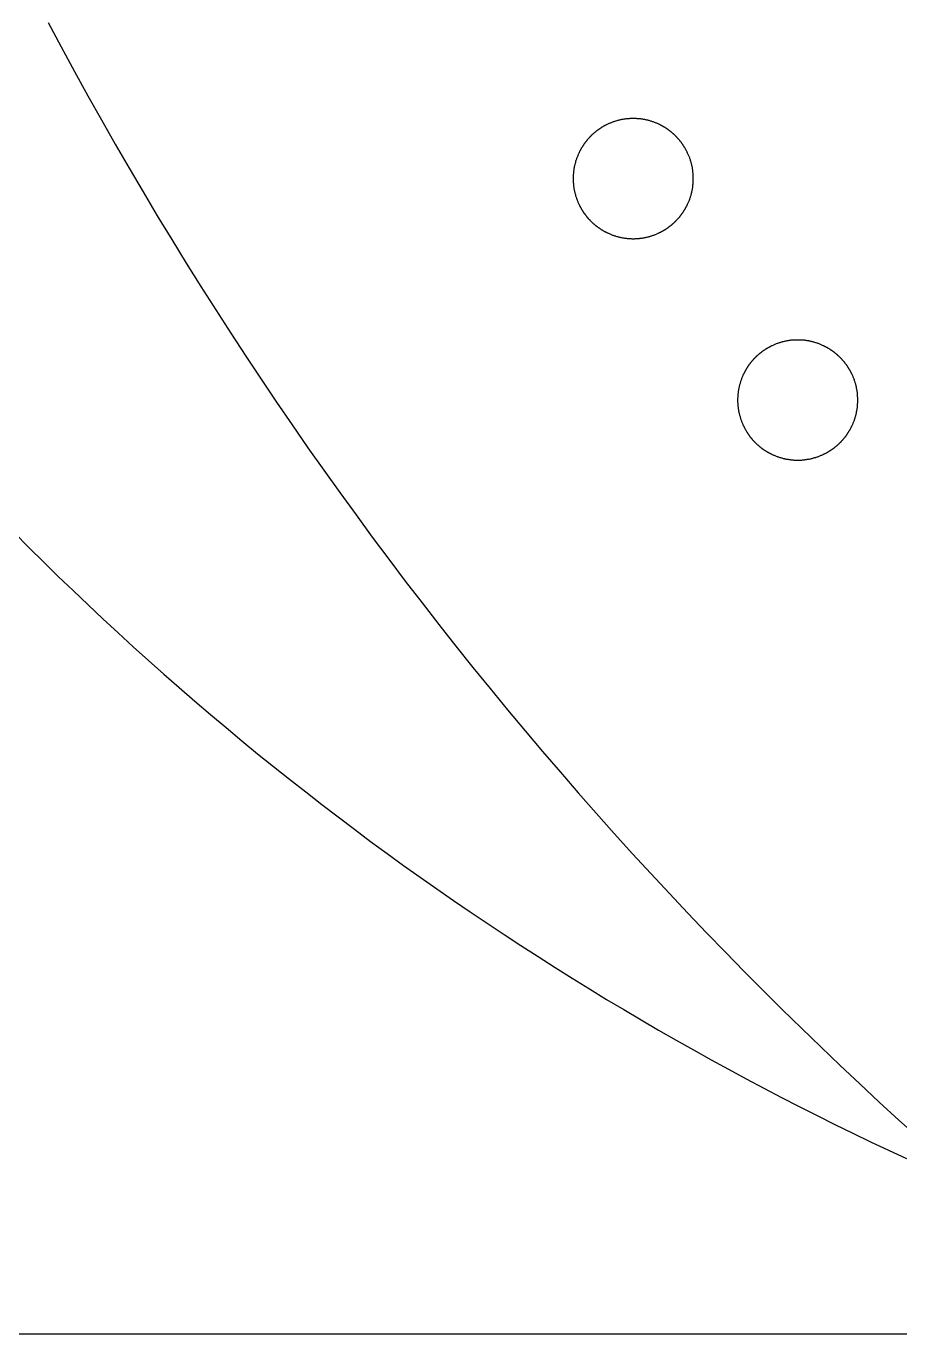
# Model space of a CAD drawing. Extents: x -111 to 2985, y -118 to 122.
# Drawn here: x -80.28 to -71.81, y -73.7 to -61.02 of the extents above; entities that cross this region are included whole.
import ezdxf

# ---------------------------------------------------------------- set-up
doc = ezdxf.new("R2010")
doc.units = 0
doc.layers.add('LAYER_03', color=5, linetype='CONTINUOUS')

msp = doc.modelspace()

# ---------------------------------------------------------------- linework, layer by layer
at = {"layer": 'LAYER_03'}
for points in [[(-110.839, -73.699), (-31.256, -73.699), (-31.256, -42.31)], [(-80.071, -60.984), (-79.944, -61.221), (-79.816, -61.458), (-79.686, -61.694), (-79.554, -61.929), (-79.421, -62.163), (-79.286, -62.396), (-79.15, -62.627), (-79.012, -62.858), (-78.872, -63.088), (-78.731, -63.317), (-78.589, -63.544), (-78.445, -63.771), (-78.3, -63.997), (-78.153, -64.221), (-78.004, -64.444), (-77.855, -64.666), (-77.704, -64.887), (-77.551, -65.107), (-77.397, -65.325), (-77.242, -65.543), (-77.085, -65.759), (-76.927, -65.974), (-76.767, -66.188), (-76.607, -66.4), (-76.445, -66.611), (-76.281, -66.821), (-76.117, -67.03), (-75.951, -67.237), (-75.784, -67.443), (-75.615, -67.648), (-75.446, -67.852), (-75.275, -68.054), (-75.103, -68.254), (-74.929, -68.454), (-74.755, -68.652), (-74.58, -68.848), (-74.403, -69.044), (-74.225, -69.237), (-74.046, -69.43), (-73.866, -69.621), (-73.685, -69.811), (-73.503, -69.999), (-73.32, -70.185), (-73.136, -70.371), (-72.951, -70.555), (-72.765, -70.737), (-72.577, -70.918), (-72.389, -71.097), (-72.2, -71.275), (-72.01, -71.452), (-71.82, -71.627), (-71.628, -71.8)], [(-80.398, -65.934), (-80.257, -66.075), (-80.115, -66.215), (-79.973, -66.355), (-79.829, -66.493), (-79.684, -66.631), (-79.539, -66.767), (-79.393, -66.902), (-79.246, -67.037), (-79.098, -67.17), (-78.949, -67.302), (-78.799, -67.433), (-78.649, -67.564), (-78.497, -67.693), (-78.345, -67.821), (-78.192, -67.948), (-78.039, -68.074), (-77.884, -68.198), (-77.729, -68.322), (-77.573, -68.445), (-77.417, -68.566), (-77.259, -68.686), (-77.101, -68.806), (-76.943, -68.924), (-76.783, -69.041), (-76.623, -69.157), (-76.462, -69.271), (-76.301, -69.385), (-76.139, -69.497), (-75.977, -69.608), (-75.813, -69.718), (-75.649, -69.827), (-75.485, -69.935), (-75.32, -70.041), (-75.155, -70.147), (-74.988, -70.251), (-74.822, -70.354), (-74.655, -70.456), (-74.487, -70.556), (-74.319, -70.655), (-74.15, -70.754), (-73.981, -70.851), (-73.812, -70.946), (-73.642, -71.041), (-73.471, -71.134), (-73.301, -71.226), (-73.129, -71.317), (-72.958, -71.407), (-72.786, -71.495), (-72.613, -71.582), (-72.441, -71.668), (-72.268, -71.753), (-72.094, -71.836), (-71.92, -71.919), (-71.746, -72)]]:
    msp.add_lwpolyline(points, dxfattribs=at)
for points in [[(-73.814, -62.498), (-73.814, -62.492), (-73.814, -62.485), (-73.814, -62.479), (-73.814, -62.472), (-73.815, -62.465), (-73.815, -62.459), (-73.816, -62.452), (-73.816, -62.446), (-73.817, -62.439), (-73.817, -62.432), (-73.818, -62.426), (-73.819, -62.419), (-73.82, -62.412), (-73.821, -62.405), (-73.822, -62.399), (-73.823, -62.392), (-73.825, -62.385), (-73.826, -62.378), (-73.828, -62.372), (-73.829, -62.365), (-73.831, -62.358), (-73.832, -62.351), (-73.834, -62.344), (-73.836, -62.338), (-73.838, -62.331), (-73.84, -62.324), (-73.842, -62.317), (-73.845, -62.311), (-73.847, -62.304), (-73.849, -62.297), (-73.852, -62.29), (-73.855, -62.284), (-73.857, -62.277), (-73.86, -62.27), (-73.863, -62.263), (-73.866, -62.257), (-73.869, -62.25), (-73.871, -62.247), (-73.872, -62.244), (-73.874, -62.24), (-73.875, -62.237), (-73.877, -62.234), (-73.879, -62.23), (-73.881, -62.227), (-73.882, -62.224), (-73.884, -62.221), (-73.886, -62.217), (-73.888, -62.214), (-73.889, -62.211), (-73.891, -62.208), (-73.893, -62.204), (-73.895, -62.201), (-73.897, -62.198), (-73.899, -62.195), (-73.901, -62.192), (-73.903, -62.189), (-73.905, -62.185), (-73.907, -62.182), (-73.909, -62.179), (-73.911, -62.176), (-73.913, -62.173), (-73.915, -62.17), (-73.917, -62.167), (-73.919, -62.164), (-73.921, -62.161), (-73.924, -62.158), (-73.926, -62.155), (-73.928, -62.152), (-73.93, -62.149), (-73.932, -62.146), (-73.935, -62.143), (-73.937, -62.14), (-73.939, -62.137), (-73.942, -62.134), (-73.944, -62.131), (-73.946, -62.128), (-73.949, -62.125), (-73.951, -62.122), (-73.954, -62.119), (-73.956, -62.116), (-73.959, -62.113), (-73.961, -62.111), (-73.964, -62.108), (-73.966, -62.105), (-73.969, -62.102), (-73.971, -62.1), (-73.974, -62.097), (-73.976, -62.094), (-73.979, -62.091), (-73.982, -62.089), (-73.984, -62.086), (-73.987, -62.083), (-73.99, -62.081), (-73.992, -62.078), (-73.995, -62.075), (-73.998, -62.073), (-74.001, -62.07), (-74.003, -62.068), (-74.006, -62.065), (-74.009, -62.063), (-74.012, -62.06), (-74.015, -62.058), (-74.018, -62.055), (-74.02, -62.053), (-74.023, -62.05), (-74.026, -62.048), (-74.029, -62.046), (-74.032, -62.043), (-74.035, -62.041), (-74.038, -62.039), (-74.041, -62.036), (-74.044, -62.034), (-74.047, -62.032), (-74.05, -62.03), (-74.053, -62.027), (-74.056, -62.025), (-74.059, -62.023), (-74.062, -62.021), (-74.065, -62.019), (-74.068, -62.017), (-74.071, -62.014), (-74.074, -62.012), (-74.078, -62.01), (-74.081, -62.008), (-74.084, -62.006), (-74.087, -62.004), (-74.09, -62.002), (-74.093, -62), (-74.096, -61.998), (-74.1, -61.997), (-74.103, -61.995), (-74.106, -61.993), (-74.109, -61.991), (-74.113, -61.989), (-74.116, -61.987), (-74.119, -61.986), (-74.122, -61.984), (-74.126, -61.982), (-74.129, -61.98), (-74.132, -61.979), (-74.135, -61.977), (-74.139, -61.975), (-74.142, -61.974), (-74.145, -61.972), (-74.149, -61.971), (-74.155, -61.968), (-74.162, -61.965), (-74.169, -61.962), (-74.175, -61.959), (-74.182, -61.956), (-74.189, -61.954), (-74.195, -61.951), (-74.202, -61.949), (-74.209, -61.946), (-74.216, -61.944), (-74.222, -61.942), (-74.229, -61.94), (-74.236, -61.938), (-74.243, -61.936), (-74.25, -61.934), (-74.256, -61.932), (-74.263, -61.931), (-74.27, -61.929), (-74.277, -61.928), (-74.284, -61.926), (-74.29, -61.925), (-74.297, -61.924), (-74.304, -61.923), (-74.311, -61.922), (-74.317, -61.921), (-74.324, -61.92), (-74.331, -61.919), (-74.337, -61.918), (-74.344, -61.918), (-74.351, -61.917), (-74.357, -61.917), (-74.364, -61.916), (-74.37, -61.916), (-74.377, -61.916), (-74.383, -61.915), (-74.39, -61.915), (-74.396, -61.915), (-74.403, -61.915), (-74.409, -61.915), (-74.416, -61.916), (-74.422, -61.916), (-74.429, -61.916), (-74.436, -61.917), (-74.442, -61.917), (-74.449, -61.918), (-74.455, -61.918), (-74.462, -61.919), (-74.469, -61.92), (-74.475, -61.921), (-74.482, -61.922), (-74.489, -61.923), (-74.496, -61.924), (-74.502, -61.925), (-74.509, -61.926), (-74.516, -61.928), (-74.523, -61.929), (-74.53, -61.931), (-74.536, -61.932), (-74.543, -61.934), (-74.55, -61.936), (-74.557, -61.938), (-74.564, -61.94), (-74.57, -61.942), (-74.577, -61.944), (-74.584, -61.946), (-74.591, -61.949), (-74.597, -61.951), (-74.604, -61.954), (-74.611, -61.956), (-74.618, -61.959), (-74.624, -61.962), (-74.631, -61.965), (-74.638, -61.968), (-74.644, -61.971), (-74.648, -61.972), (-74.651, -61.974), (-74.654, -61.975), (-74.657, -61.977), (-74.661, -61.979), (-74.664, -61.98), (-74.667, -61.982), (-74.671, -61.984), (-74.674, -61.986), (-74.677, -61.987), (-74.68, -61.989), (-74.684, -61.991), (-74.687, -61.993), (-74.69, -61.995), (-74.693, -61.997), (-74.696, -61.998), (-74.699, -62), (-74.703, -62.002), (-74.706, -62.004), (-74.709, -62.006), (-74.712, -62.008), (-74.715, -62.01), (-74.718, -62.012), (-74.721, -62.014), (-74.725, -62.017), (-74.728, -62.019), (-74.731, -62.021), (-74.734, -62.023), (-74.737, -62.025), (-74.74, -62.027), (-74.743, -62.03), (-74.746, -62.032), (-74.749, -62.034), (-74.752, -62.036), (-74.755, -62.039), (-74.758, -62.041), (-74.761, -62.043), (-74.764, -62.046), (-74.767, -62.048), (-74.769, -62.05), (-74.772, -62.053), (-74.775, -62.055), (-74.778, -62.058), (-74.781, -62.06), (-74.784, -62.063), (-74.787, -62.065), (-74.789, -62.068), (-74.792, -62.07), (-74.795, -62.073), (-74.798, -62.075), (-74.8, -62.078), (-74.803, -62.081), (-74.806, -62.083), (-74.808, -62.086), (-74.811, -62.089), (-74.814, -62.091), (-74.816, -62.094), (-74.819, -62.097), (-74.822, -62.1), (-74.824, -62.102), (-74.827, -62.105), (-74.829, -62.108), (-74.832, -62.111), (-74.834, -62.113), (-74.837, -62.116), (-74.839, -62.119), (-74.842, -62.122), (-74.844, -62.125), (-74.846, -62.128), (-74.849, -62.131), (-74.851, -62.134), (-74.853, -62.137), (-74.856, -62.14), (-74.858, -62.143), (-74.86, -62.146), (-74.863, -62.149), (-74.865, -62.152), (-74.867, -62.155), (-74.869, -62.158), (-74.871, -62.161), (-74.874, -62.164), (-74.876, -62.167), (-74.878, -62.17), (-74.88, -62.173), (-74.882, -62.176), (-74.884, -62.179), (-74.886, -62.182), (-74.888, -62.185), (-74.89, -62.189), (-74.892, -62.192), (-74.894, -62.195), (-74.896, -62.198), (-74.898, -62.201), (-74.9, -62.204), (-74.902, -62.208), (-74.903, -62.211), (-74.905, -62.214), (-74.907, -62.217), (-74.909, -62.221), (-74.911, -62.224), (-74.912, -62.227), (-74.914, -62.23), (-74.916, -62.234), (-74.917, -62.237), (-74.919, -62.24), (-74.921, -62.244), (-74.922, -62.247), (-74.924, -62.25), (-74.927, -62.257), (-74.93, -62.263), (-74.933, -62.27), (-74.935, -62.277), (-74.938, -62.284), (-74.941, -62.29), (-74.943, -62.297), (-74.946, -62.304), (-74.948, -62.311), (-74.95, -62.317), (-74.953, -62.324), (-74.955, -62.331), (-74.957, -62.338), (-74.958, -62.344), (-74.96, -62.351), (-74.962, -62.358), (-74.964, -62.365), (-74.965, -62.372), (-74.967, -62.378), (-74.968, -62.385), (-74.969, -62.392), (-74.971, -62.399), (-74.972, -62.405), (-74.973, -62.412), (-74.974, -62.419), (-74.975, -62.426), (-74.975, -62.432), (-74.976, -62.439), (-74.977, -62.446), (-74.977, -62.452), (-74.978, -62.459), (-74.978, -62.465), (-74.978, -62.472), (-74.979, -62.479), (-74.979, -62.485), (-74.979, -62.492), (-74.979, -62.498), (-74.979, -62.504), (-74.979, -62.511), (-74.979, -62.517), (-74.978, -62.524), (-74.978, -62.531), (-74.978, -62.537), (-74.977, -62.544), (-74.977, -62.55), (-74.976, -62.557), (-74.975, -62.564), (-74.975, -62.57), (-74.974, -62.577), (-74.973, -62.584), (-74.972, -62.591), (-74.971, -62.597), (-74.969, -62.604), (-74.968, -62.611), (-74.967, -62.618), (-74.965, -62.624), (-74.964, -62.631), (-74.962, -62.638), (-74.96, -62.645), (-74.958, -62.652), (-74.957, -62.658), (-74.955, -62.665), (-74.953, -62.672), (-74.95, -62.679), (-74.948, -62.685), (-74.946, -62.692), (-74.943, -62.699), (-74.941, -62.706), (-74.938, -62.712), (-74.935, -62.719), (-74.933, -62.726), (-74.93, -62.733), (-74.927, -62.739), (-74.924, -62.746), (-74.922, -62.749), (-74.921, -62.752), (-74.919, -62.756), (-74.917, -62.759), (-74.916, -62.762), (-74.914, -62.766), (-74.912, -62.769), (-74.911, -62.772), (-74.909, -62.775), (-74.907, -62.779), (-74.905, -62.782), (-74.903, -62.785), (-74.902, -62.788), (-74.9, -62.792), (-74.898, -62.795), (-74.896, -62.798), (-74.894, -62.801), (-74.892, -62.804), (-74.89, -62.807), (-74.888, -62.811), (-74.886, -62.814), (-74.884, -62.817), (-74.882, -62.82), (-74.88, -62.823), (-74.878, -62.826), (-74.876, -62.829), (-74.874, -62.832), (-74.871, -62.835), (-74.869, -62.838), (-74.867, -62.841), (-74.865, -62.844), (-74.863, -62.847), (-74.86, -62.85), (-74.858, -62.853), (-74.856, -62.856), (-74.853, -62.859), (-74.851, -62.862), (-74.849, -62.865), (-74.846, -62.868), (-74.844, -62.871), (-74.842, -62.874), (-74.839, -62.877), (-74.837, -62.88), (-74.834, -62.883), (-74.832, -62.885), (-74.829, -62.888), (-74.827, -62.891), (-74.824, -62.894), (-74.822, -62.896), (-74.819, -62.899), (-74.816, -62.902), (-74.814, -62.905), (-74.811, -62.907), (-74.808, -62.91), (-74.806, -62.913), (-74.803, -62.915), (-74.8, -62.918), (-74.798, -62.921), (-74.795, -62.923), (-74.792, -62.926), (-74.789, -62.928), (-74.787, -62.931), (-74.784, -62.933), (-74.781, -62.936), (-74.778, -62.938), (-74.775, -62.941), (-74.772, -62.943), (-74.769, -62.946), (-74.767, -62.948), (-74.764, -62.95), (-74.761, -62.953), (-74.758, -62.955), (-74.755, -62.957), (-74.752, -62.96), (-74.749, -62.962), (-74.746, -62.964), (-74.743, -62.966), (-74.74, -62.969), (-74.737, -62.971), (-74.734, -62.973), (-74.731, -62.975), (-74.728, -62.977), (-74.725, -62.979), (-74.721, -62.982), (-74.718, -62.984), (-74.715, -62.986), (-74.712, -62.988), (-74.709, -62.99), (-74.706, -62.992), (-74.703, -62.994), (-74.699, -62.996), (-74.696, -62.998), (-74.693, -62.999), (-74.69, -63.001), (-74.687, -63.003), (-74.684, -63.005), (-74.68, -63.007), (-74.677, -63.009), (-74.674, -63.01), (-74.671, -63.012), (-74.667, -63.014), (-74.664, -63.016), (-74.661, -63.017), (-74.657, -63.019), (-74.654, -63.021), (-74.651, -63.022), (-74.648, -63.024), (-74.644, -63.025), (-74.638, -63.028), (-74.631, -63.031), (-74.624, -63.034), (-74.618, -63.037), (-74.611, -63.04), (-74.604, -63.042), (-74.597, -63.045), (-74.591, -63.047), (-74.584, -63.05), (-74.577, -63.052), (-74.57, -63.054), (-74.564, -63.056), (-74.557, -63.058), (-74.55, -63.06), (-74.543, -63.062), (-74.536, -63.064), (-74.53, -63.065), (-74.523, -63.067), (-74.516, -63.068), (-74.509, -63.07), (-74.502, -63.071), (-74.496, -63.072), (-74.489, -63.073), (-74.482, -63.074), (-74.475, -63.075), (-74.469, -63.076), (-74.462, -63.077), (-74.455, -63.078), (-74.449, -63.078), (-74.442, -63.079), (-74.436, -63.079), (-74.429, -63.08), (-74.422, -63.08), (-74.416, -63.08), (-74.409, -63.081), (-74.403, -63.081), (-74.396, -63.081), (-74.39, -63.081), (-74.383, -63.081), (-74.377, -63.08), (-74.37, -63.08), (-74.364, -63.08), (-74.357, -63.079), (-74.351, -63.079), (-74.344, -63.078), (-74.337, -63.078), (-74.331, -63.077), (-74.324, -63.076), (-74.317, -63.075), (-74.311, -63.074), (-74.304, -63.073), (-74.297, -63.072), (-74.29, -63.071), (-74.284, -63.07), (-74.277, -63.068), (-74.27, -63.067), (-74.263, -63.065), (-74.256, -63.064), (-74.25, -63.062), (-74.243, -63.06), (-74.236, -63.058), (-74.229, -63.056), (-74.222, -63.054), (-74.216, -63.052), (-74.209, -63.05), (-74.202, -63.047), (-74.195, -63.045), (-74.189, -63.042), (-74.182, -63.04), (-74.175, -63.037), (-74.169, -63.034), (-74.162, -63.031), (-74.155, -63.028), (-74.149, -63.025), (-74.145, -63.024), (-74.142, -63.022), (-74.139, -63.021), (-74.135, -63.019), (-74.132, -63.017), (-74.129, -63.016), (-74.126, -63.014), (-74.122, -63.012), (-74.119, -63.01), (-74.116, -63.009), (-74.113, -63.007), (-74.109, -63.005), (-74.106, -63.003), (-74.103, -63.001), (-74.1, -62.999), (-74.096, -62.998), (-74.093, -62.996), (-74.09, -62.994), (-74.087, -62.992), (-74.084, -62.99), (-74.081, -62.988), (-74.078, -62.986), (-74.074, -62.984), (-74.071, -62.982), (-74.068, -62.979), (-74.065, -62.977), (-74.062, -62.975), (-74.059, -62.973), (-74.056, -62.971), (-74.053, -62.969), (-74.05, -62.966), (-74.047, -62.964), (-74.044, -62.962), (-74.041, -62.96), (-74.038, -62.957), (-74.035, -62.955), (-74.032, -62.953), (-74.029, -62.95), (-74.026, -62.948), (-74.023, -62.946), (-74.02, -62.943), (-74.018, -62.941), (-74.015, -62.938), (-74.012, -62.936), (-74.009, -62.933), (-74.006, -62.931), (-74.003, -62.928), (-74.001, -62.926), (-73.998, -62.923), (-73.995, -62.921), (-73.992, -62.918), (-73.99, -62.915), (-73.987, -62.913), (-73.984, -62.91), (-73.982, -62.907), (-73.979, -62.905), (-73.976, -62.902), (-73.974, -62.899), (-73.971, -62.896), (-73.969, -62.894), (-73.966, -62.891), (-73.964, -62.888), (-73.961, -62.885), (-73.959, -62.883), (-73.956, -62.88), (-73.954, -62.877), (-73.951, -62.874), (-73.949, -62.871), (-73.946, -62.868), (-73.944, -62.865), (-73.942, -62.862), (-73.939, -62.859), (-73.937, -62.856), (-73.935, -62.853), (-73.932, -62.85), (-73.93, -62.847), (-73.928, -62.844), (-73.926, -62.841), (-73.924, -62.838), (-73.921, -62.835), (-73.919, -62.832), (-73.917, -62.829), (-73.915, -62.826), (-73.913, -62.823), (-73.911, -62.82), (-73.909, -62.817), (-73.907, -62.814), (-73.905, -62.811), (-73.903, -62.807), (-73.901, -62.804), (-73.899, -62.801), (-73.897, -62.798), (-73.895, -62.795), (-73.893, -62.792), (-73.891, -62.788), (-73.889, -62.785), (-73.888, -62.782), (-73.886, -62.779), (-73.884, -62.775), (-73.882, -62.772), (-73.881, -62.769), (-73.879, -62.766), (-73.877, -62.762), (-73.875, -62.759), (-73.874, -62.756), (-73.872, -62.752), (-73.871, -62.749), (-73.869, -62.746), (-73.866, -62.739), (-73.863, -62.733), (-73.86, -62.726), (-73.857, -62.719), (-73.855, -62.712), (-73.852, -62.706), (-73.849, -62.699), (-73.847, -62.692), (-73.845, -62.685), (-73.842, -62.679), (-73.84, -62.672), (-73.838, -62.665), (-73.836, -62.658), (-73.834, -62.652), (-73.832, -62.645), (-73.831, -62.638), (-73.829, -62.631), (-73.828, -62.624), (-73.826, -62.618), (-73.825, -62.611), (-73.823, -62.604), (-73.822, -62.597), (-73.821, -62.591), (-73.82, -62.584), (-73.819, -62.577), (-73.818, -62.57), (-73.817, -62.564), (-73.817, -62.557), (-73.816, -62.55), (-73.816, -62.544), (-73.815, -62.537), (-73.815, -62.531), (-73.814, -62.524), (-73.814, -62.517), (-73.814, -62.511), (-73.814, -62.504)], [(-72.219, -64.645), (-72.219, -64.639), (-72.219, -64.632), (-72.219, -64.626), (-72.219, -64.619), (-72.22, -64.613), (-72.22, -64.606), (-72.22, -64.599), (-72.221, -64.593), (-72.222, -64.586), (-72.222, -64.58), (-72.223, -64.573), (-72.224, -64.566), (-72.225, -64.559), (-72.226, -64.553), (-72.227, -64.546), (-72.228, -64.539), (-72.23, -64.532), (-72.231, -64.526), (-72.232, -64.519), (-72.234, -64.512), (-72.236, -64.505), (-72.237, -64.498), (-72.239, -64.492), (-72.241, -64.485), (-72.243, -64.478), (-72.245, -64.471), (-72.247, -64.464), (-72.25, -64.458), (-72.252, -64.451), (-72.254, -64.444), (-72.257, -64.437), (-72.26, -64.431), (-72.262, -64.424), (-72.265, -64.417), (-72.268, -64.411), (-72.271, -64.404), (-72.274, -64.397), (-72.276, -64.394), (-72.277, -64.391), (-72.279, -64.387), (-72.28, -64.384), (-72.282, -64.381), (-72.284, -64.378), (-72.285, -64.374), (-72.287, -64.371), (-72.289, -64.368), (-72.291, -64.365), (-72.292, -64.361), (-72.294, -64.358), (-72.296, -64.355), (-72.298, -64.352), (-72.3, -64.348), (-72.302, -64.345), (-72.304, -64.342), (-72.306, -64.339), (-72.308, -64.336), (-72.31, -64.333), (-72.312, -64.329), (-72.314, -64.326), (-72.316, -64.323), (-72.318, -64.32), (-72.32, -64.317), (-72.322, -64.314), (-72.324, -64.311), (-72.326, -64.308), (-72.328, -64.305), (-72.331, -64.302), (-72.333, -64.299), (-72.335, -64.296), (-72.337, -64.293), (-72.34, -64.29), (-72.342, -64.287), (-72.344, -64.284), (-72.347, -64.281), (-72.349, -64.278), (-72.351, -64.275), (-72.354, -64.272), (-72.356, -64.269), (-72.359, -64.266), (-72.361, -64.264), (-72.364, -64.261), (-72.366, -64.258), (-72.369, -64.255), (-72.371, -64.252), (-72.374, -64.249), (-72.376, -64.247), (-72.379, -64.244), (-72.381, -64.241), (-72.384, -64.239), (-72.387, -64.236), (-72.389, -64.233), (-72.392, -64.231), (-72.395, -64.228), (-72.397, -64.225), (-72.4, -64.223), (-72.403, -64.22), (-72.406, -64.217), (-72.408, -64.215), (-72.411, -64.212), (-72.414, -64.21), (-72.417, -64.207), (-72.42, -64.205), (-72.422, -64.202), (-72.425, -64.2), (-72.428, -64.198), (-72.431, -64.195), (-72.434, -64.193), (-72.437, -64.19), (-72.44, -64.188), (-72.443, -64.186), (-72.446, -64.183), (-72.449, -64.181), (-72.452, -64.179), (-72.455, -64.177), (-72.458, -64.174), (-72.461, -64.172), (-72.464, -64.17), (-72.467, -64.168), (-72.47, -64.166), (-72.473, -64.164), (-72.476, -64.162), (-72.479, -64.16), (-72.482, -64.157), (-72.486, -64.155), (-72.489, -64.153), (-72.492, -64.151), (-72.495, -64.149), (-72.498, -64.148), (-72.501, -64.146), (-72.505, -64.144), (-72.508, -64.142), (-72.511, -64.14), (-72.514, -64.138), (-72.517, -64.136), (-72.521, -64.135), (-72.524, -64.133), (-72.527, -64.131), (-72.53, -64.129), (-72.534, -64.128), (-72.537, -64.126), (-72.54, -64.124), (-72.544, -64.123), (-72.547, -64.121), (-72.55, -64.119), (-72.553, -64.118), (-72.56, -64.115), (-72.567, -64.112), (-72.573, -64.109), (-72.58, -64.106), (-72.587, -64.103), (-72.594, -64.101), (-72.6, -64.098), (-72.607, -64.096), (-72.614, -64.093), (-72.621, -64.091), (-72.627, -64.089), (-72.634, -64.087), (-72.641, -64.085), (-72.648, -64.083), (-72.655, -64.081), (-72.661, -64.08), (-72.668, -64.078), (-72.675, -64.076), (-72.682, -64.075), (-72.689, -64.074), (-72.695, -64.072), (-72.702, -64.071), (-72.709, -64.07), (-72.716, -64.069), (-72.722, -64.068), (-72.729, -64.067), (-72.736, -64.066), (-72.742, -64.065), (-72.749, -64.065), (-72.756, -64.064), (-72.762, -64.064), (-72.769, -64.063), (-72.775, -64.063), (-72.782, -64.063), (-72.788, -64.063), (-72.795, -64.063), (-72.801, -64.063), (-72.808, -64.063), (-72.814, -64.063), (-72.821, -64.063), (-72.827, -64.063), (-72.834, -64.063), (-72.84, -64.064), (-72.847, -64.064), (-72.854, -64.065), (-72.86, -64.065), (-72.867, -64.066), (-72.874, -64.067), (-72.88, -64.068), (-72.887, -64.069), (-72.894, -64.07), (-72.901, -64.071), (-72.907, -64.072), (-72.914, -64.074), (-72.921, -64.075), (-72.928, -64.076), (-72.934, -64.078), (-72.941, -64.08), (-72.948, -64.081), (-72.955, -64.083), (-72.962, -64.085), (-72.968, -64.087), (-72.975, -64.089), (-72.982, -64.091), (-72.989, -64.093), (-72.996, -64.096), (-73.002, -64.098), (-73.009, -64.101), (-73.016, -64.103), (-73.022, -64.106), (-73.029, -64.109), (-73.036, -64.112), (-73.043, -64.115), (-73.049, -64.118), (-73.052, -64.119), (-73.056, -64.121), (-73.059, -64.123), (-73.062, -64.124), (-73.066, -64.126), (-73.069, -64.128), (-73.072, -64.129), (-73.075, -64.131), (-73.079, -64.133), (-73.082, -64.135), (-73.085, -64.136), (-73.088, -64.138), (-73.092, -64.14), (-73.095, -64.142), (-73.098, -64.144), (-73.101, -64.146), (-73.104, -64.148), (-73.108, -64.149), (-73.111, -64.151), (-73.114, -64.153), (-73.117, -64.155), (-73.12, -64.157), (-73.123, -64.16), (-73.126, -64.162), (-73.129, -64.164), (-73.133, -64.166), (-73.136, -64.168), (-73.139, -64.17), (-73.142, -64.172), (-73.145, -64.174), (-73.148, -64.177), (-73.151, -64.179), (-73.154, -64.181), (-73.157, -64.183), (-73.16, -64.186), (-73.163, -64.188), (-73.166, -64.19), (-73.169, -64.193), (-73.171, -64.195), (-73.174, -64.198), (-73.177, -64.2), (-73.18, -64.202), (-73.183, -64.205), (-73.186, -64.207), (-73.189, -64.21), (-73.191, -64.212), (-73.194, -64.215), (-73.197, -64.217), (-73.2, -64.22), (-73.203, -64.223), (-73.205, -64.225), (-73.208, -64.228), (-73.211, -64.231), (-73.213, -64.233), (-73.216, -64.236), (-73.219, -64.239), (-73.221, -64.241), (-73.224, -64.244), (-73.226, -64.247), (-73.229, -64.249), (-73.232, -64.252), (-73.234, -64.255), (-73.237, -64.258), (-73.239, -64.261), (-73.242, -64.264), (-73.244, -64.266), (-73.246, -64.269), (-73.249, -64.272), (-73.251, -64.275), (-73.254, -64.278), (-73.256, -64.281), (-73.258, -64.284), (-73.261, -64.287), (-73.263, -64.29), (-73.265, -64.293), (-73.268, -64.296), (-73.27, -64.299), (-73.272, -64.302), (-73.274, -64.305), (-73.276, -64.308), (-73.279, -64.311), (-73.281, -64.314), (-73.283, -64.317), (-73.285, -64.32), (-73.287, -64.323), (-73.289, -64.326), (-73.291, -64.329), (-73.293, -64.333), (-73.295, -64.336), (-73.297, -64.339), (-73.299, -64.342), (-73.301, -64.345), (-73.303, -64.348), (-73.305, -64.352), (-73.306, -64.355), (-73.308, -64.358), (-73.31, -64.361), (-73.312, -64.365), (-73.314, -64.368), (-73.315, -64.371), (-73.317, -64.374), (-73.319, -64.378), (-73.321, -64.381), (-73.322, -64.384), (-73.324, -64.387), (-73.325, -64.391), (-73.327, -64.394), (-73.329, -64.397), (-73.332, -64.404), (-73.335, -64.411), (-73.338, -64.417), (-73.34, -64.424), (-73.343, -64.431), (-73.346, -64.437), (-73.348, -64.444), (-73.351, -64.451), (-73.353, -64.458), (-73.355, -64.464), (-73.357, -64.471), (-73.359, -64.478), (-73.361, -64.485), (-73.363, -64.492), (-73.365, -64.498), (-73.367, -64.505), (-73.369, -64.512), (-73.37, -64.519), (-73.372, -64.526), (-73.373, -64.532), (-73.374, -64.539), (-73.375, -64.546), (-73.377, -64.553), (-73.378, -64.559), (-73.379, -64.566), (-73.379, -64.573), (-73.38, -64.58), (-73.381, -64.586), (-73.382, -64.593), (-73.382, -64.599), (-73.383, -64.606), (-73.383, -64.613), (-73.383, -64.619), (-73.384, -64.626), (-73.384, -64.632), (-73.384, -64.639), (-73.384, -64.645), (-73.384, -64.652), (-73.384, -64.658), (-73.384, -64.665), (-73.383, -64.671), (-73.383, -64.678), (-73.383, -64.684), (-73.382, -64.691), (-73.382, -64.698), (-73.381, -64.704), (-73.38, -64.711), (-73.379, -64.718), (-73.379, -64.724), (-73.378, -64.731), (-73.377, -64.738), (-73.375, -64.744), (-73.374, -64.751), (-73.373, -64.758), (-73.372, -64.765), (-73.37, -64.772), (-73.369, -64.778), (-73.367, -64.785), (-73.365, -64.792), (-73.363, -64.799), (-73.361, -64.806), (-73.359, -64.812), (-73.357, -64.819), (-73.355, -64.826), (-73.353, -64.833), (-73.351, -64.839), (-73.348, -64.846), (-73.346, -64.853), (-73.343, -64.86), (-73.34, -64.866), (-73.338, -64.873), (-73.335, -64.88), (-73.332, -64.886), (-73.329, -64.893), (-73.327, -64.896), (-73.325, -64.9), (-73.324, -64.903), (-73.322, -64.906), (-73.321, -64.91), (-73.319, -64.913), (-73.317, -64.916), (-73.315, -64.919), (-73.314, -64.923), (-73.312, -64.926), (-73.31, -64.929), (-73.308, -64.932), (-73.306, -64.936), (-73.305, -64.939), (-73.303, -64.942), (-73.301, -64.945), (-73.299, -64.948), (-73.297, -64.951), (-73.295, -64.955), (-73.293, -64.958), (-73.291, -64.961), (-73.289, -64.964), (-73.287, -64.967), (-73.285, -64.97), (-73.283, -64.973), (-73.281, -64.976), (-73.279, -64.98), (-73.276, -64.983), (-73.274, -64.986), (-73.272, -64.989), (-73.27, -64.992), (-73.268, -64.995), (-73.265, -64.998), (-73.263, -65.001), (-73.261, -65.004), (-73.258, -65.007), (-73.256, -65.01), (-73.254, -65.012), (-73.251, -65.015), (-73.249, -65.018), (-73.246, -65.021), (-73.244, -65.024), (-73.242, -65.027), (-73.239, -65.03), (-73.237, -65.033), (-73.234, -65.035), (-73.232, -65.038), (-73.229, -65.041), (-73.226, -65.044), (-73.224, -65.046), (-73.221, -65.049), (-73.219, -65.052), (-73.216, -65.055), (-73.213, -65.057), (-73.211, -65.06), (-73.208, -65.062), (-73.205, -65.065), (-73.203, -65.068), (-73.2, -65.07), (-73.197, -65.073), (-73.194, -65.075), (-73.191, -65.078), (-73.189, -65.08), (-73.186, -65.083), (-73.183, -65.085), (-73.18, -65.088), (-73.177, -65.09), (-73.174, -65.093), (-73.171, -65.095), (-73.169, -65.098), (-73.166, -65.1), (-73.163, -65.102), (-73.16, -65.105), (-73.157, -65.107), (-73.154, -65.109), (-73.151, -65.111), (-73.148, -65.114), (-73.145, -65.116), (-73.142, -65.118), (-73.139, -65.12), (-73.136, -65.122), (-73.133, -65.125), (-73.129, -65.127), (-73.126, -65.129), (-73.123, -65.131), (-73.12, -65.133), (-73.117, -65.135), (-73.114, -65.137), (-73.111, -65.139), (-73.108, -65.141), (-73.104, -65.143), (-73.101, -65.145), (-73.098, -65.147), (-73.095, -65.149), (-73.092, -65.15), (-73.088, -65.152), (-73.085, -65.154), (-73.082, -65.156), (-73.079, -65.158), (-73.075, -65.159), (-73.072, -65.161), (-73.069, -65.163), (-73.066, -65.164), (-73.062, -65.166), (-73.059, -65.168), (-73.056, -65.169), (-73.052, -65.171), (-73.049, -65.173), (-73.043, -65.176), (-73.036, -65.179), (-73.029, -65.181), (-73.022, -65.184), (-73.016, -65.187), (-73.009, -65.19), (-73.002, -65.192), (-72.996, -65.195), (-72.989, -65.197), (-72.982, -65.199), (-72.975, -65.201), (-72.968, -65.203), (-72.962, -65.205), (-72.955, -65.207), (-72.948, -65.209), (-72.941, -65.211), (-72.934, -65.212), (-72.928, -65.214), (-72.921, -65.215), (-72.914, -65.217), (-72.907, -65.218), (-72.901, -65.219), (-72.894, -65.22), (-72.887, -65.222), (-72.88, -65.222), (-72.874, -65.223), (-72.867, -65.224), (-72.86, -65.225), (-72.854, -65.226), (-72.847, -65.226), (-72.84, -65.227), (-72.834, -65.227), (-72.827, -65.227), (-72.821, -65.228), (-72.814, -65.228), (-72.808, -65.228), (-72.801, -65.228), (-72.795, -65.228), (-72.788, -65.228), (-72.782, -65.228), (-72.775, -65.227), (-72.769, -65.227), (-72.762, -65.227), (-72.756, -65.226), (-72.749, -65.226), (-72.742, -65.225), (-72.736, -65.224), (-72.729, -65.223), (-72.722, -65.222), (-72.716, -65.222), (-72.709, -65.22), (-72.702, -65.219), (-72.695, -65.218), (-72.689, -65.217), (-72.682, -65.215), (-72.675, -65.214), (-72.668, -65.212), (-72.661, -65.211), (-72.655, -65.209), (-72.648, -65.207), (-72.641, -65.205), (-72.634, -65.203), (-72.627, -65.201), (-72.621, -65.199), (-72.614, -65.197), (-72.607, -65.195), (-72.6, -65.192), (-72.594, -65.19), (-72.587, -65.187), (-72.58, -65.184), (-72.573, -65.181), (-72.567, -65.179), (-72.56, -65.176), (-72.553, -65.173), (-72.55, -65.171), (-72.547, -65.169), (-72.544, -65.168), (-72.54, -65.166), (-72.537, -65.164), (-72.534, -65.163), (-72.53, -65.161), (-72.527, -65.159), (-72.524, -65.158), (-72.521, -65.156), (-72.517, -65.154), (-72.514, -65.152), (-72.511, -65.15), (-72.508, -65.149), (-72.505, -65.147), (-72.501, -65.145), (-72.498, -65.143), (-72.495, -65.141), (-72.492, -65.139), (-72.489, -65.137), (-72.486, -65.135), (-72.482, -65.133), (-72.479, -65.131), (-72.476, -65.129), (-72.473, -65.127), (-72.47, -65.125), (-72.467, -65.122), (-72.464, -65.12), (-72.461, -65.118), (-72.458, -65.116), (-72.455, -65.114), (-72.452, -65.111), (-72.449, -65.109), (-72.446, -65.107), (-72.443, -65.105), (-72.44, -65.102), (-72.437, -65.1), (-72.434, -65.098), (-72.431, -65.095), (-72.428, -65.093), (-72.425, -65.09), (-72.422, -65.088), (-72.42, -65.085), (-72.417, -65.083), (-72.414, -65.08), (-72.411, -65.078), (-72.408, -65.075), (-72.406, -65.073), (-72.403, -65.07), (-72.4, -65.068), (-72.397, -65.065), (-72.395, -65.062), (-72.392, -65.06), (-72.389, -65.057), (-72.387, -65.055), (-72.384, -65.052), (-72.381, -65.049), (-72.379, -65.046), (-72.376, -65.044), (-72.374, -65.041), (-72.371, -65.038), (-72.369, -65.035), (-72.366, -65.033), (-72.364, -65.03), (-72.361, -65.027), (-72.359, -65.024), (-72.356, -65.021), (-72.354, -65.018), (-72.351, -65.015), (-72.349, -65.012), (-72.347, -65.01), (-72.344, -65.007), (-72.342, -65.004), (-72.34, -65.001), (-72.337, -64.998), (-72.335, -64.995), (-72.333, -64.992), (-72.331, -64.989), (-72.328, -64.986), (-72.326, -64.983), (-72.324, -64.98), (-72.322, -64.976), (-72.32, -64.973), (-72.318, -64.97), (-72.316, -64.967), (-72.314, -64.964), (-72.312, -64.961), (-72.31, -64.958), (-72.308, -64.955), (-72.306, -64.951), (-72.304, -64.948), (-72.302, -64.945), (-72.3, -64.942), (-72.298, -64.939), (-72.296, -64.936), (-72.294, -64.932), (-72.292, -64.929), (-72.291, -64.926), (-72.289, -64.923), (-72.287, -64.919), (-72.285, -64.916), (-72.284, -64.913), (-72.282, -64.91), (-72.28, -64.906), (-72.279, -64.903), (-72.277, -64.9), (-72.276, -64.896), (-72.274, -64.893), (-72.271, -64.886), (-72.268, -64.88), (-72.265, -64.873), (-72.262, -64.866), (-72.26, -64.86), (-72.257, -64.853), (-72.254, -64.846), (-72.252, -64.839), (-72.25, -64.833), (-72.247, -64.826), (-72.245, -64.819), (-72.243, -64.812), (-72.241, -64.806), (-72.239, -64.799), (-72.237, -64.792), (-72.236, -64.785), (-72.234, -64.778), (-72.232, -64.772), (-72.231, -64.765), (-72.23, -64.758), (-72.228, -64.751), (-72.227, -64.744), (-72.226, -64.738), (-72.225, -64.731), (-72.224, -64.724), (-72.223, -64.718), (-72.222, -64.711), (-72.222, -64.704), (-72.221, -64.698), (-72.22, -64.691), (-72.22, -64.684), (-72.22, -64.678), (-72.219, -64.671), (-72.219, -64.665), (-72.219, -64.658), (-72.219, -64.652)]]:
    msp.add_lwpolyline(points, close=True, dxfattribs=at)

doc.saveas('drawing.dxf')
